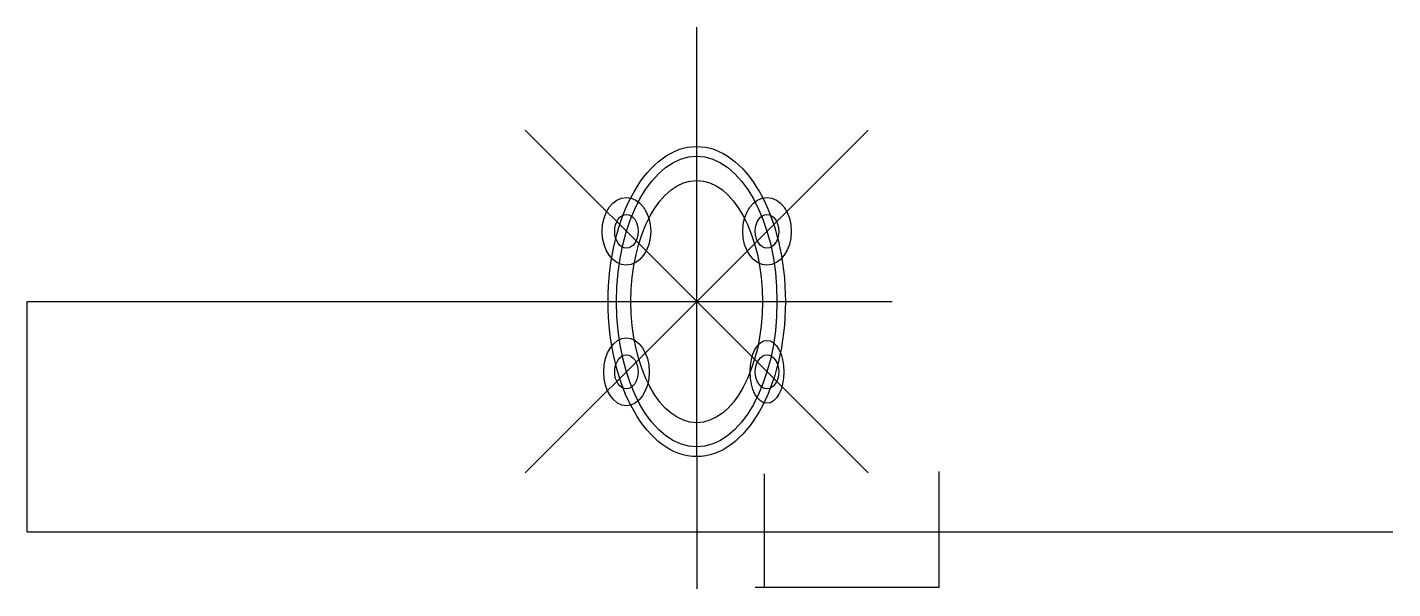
# Model space of a CAD drawing. Header units: centimetres. Extents: x -160 to 403, y -59 to 173.
import ezdxf

# ---------------------------------------------------------------- set-up
doc = ezdxf.new("R2010")
doc.units = ezdxf.units.CM
doc.header["$MEASUREMENT"] = 0

msp = doc.modelspace()

# ---------------------------------------------------------------- linework, layer by layer
for p, q in [((115.97, -4.17), (115.97, 173.02)), ((115.97, 59.83), (45.26, 130.54)), ((115.97, 59.83), (186.68, 130.54)), ((-160.23, -35.17), (-160.23, 59.83)), ((-160.23, 59.83), (196.6, 59.83)), ((115.97, 59.83), (45.26, -10.88)), ((115.97, 59.83), (186.68, -10.88)), ((115.97, -4.17), (115.97, -58.67)), ((143.97, -58.2), (143.97, -11.22)), ((215.97, -58.2), (215.97, -10.3)), ((-160.23, -35.17), (87.84, -35.17)), ((87.84, -35.17), (143.97, -35.17)), ((143.97, -35.17), (403.15, -35.17)), ((143.97, -58.2), (140.11, -58.2)), ((215.97, -58.2), (143.97, -58.2))]:
    msp.add_line(p, q)
for centre, major_axis, ratio in [((115.97, 59.83), (0, 64), 0.571652), ((115.97, 59.83), (0, 60), 0.552165), ((115.97, 59.83), (0, 50), 0.543618), ((86.97, 88.83), (0, 14), 0.715046), ((144.97, 88.83), (0, 14), 0.715046), ((86.97, 88.83), (0, 7), 0.691429), ((144.97, 88.83), (0, 7), 0.692817), ((86.97, 30.83), (0, 14), 0.66955), ((144.97, 30.83), (0, 13), 0.538462), ((86.97, 30.83), (0, 7), 0.691429), ((144.97, 30.83), (0, 7), 0.691429)]:
    msp.add_ellipse(centre, major_axis=major_axis, ratio=ratio)

doc.saveas('drawing.dxf')
